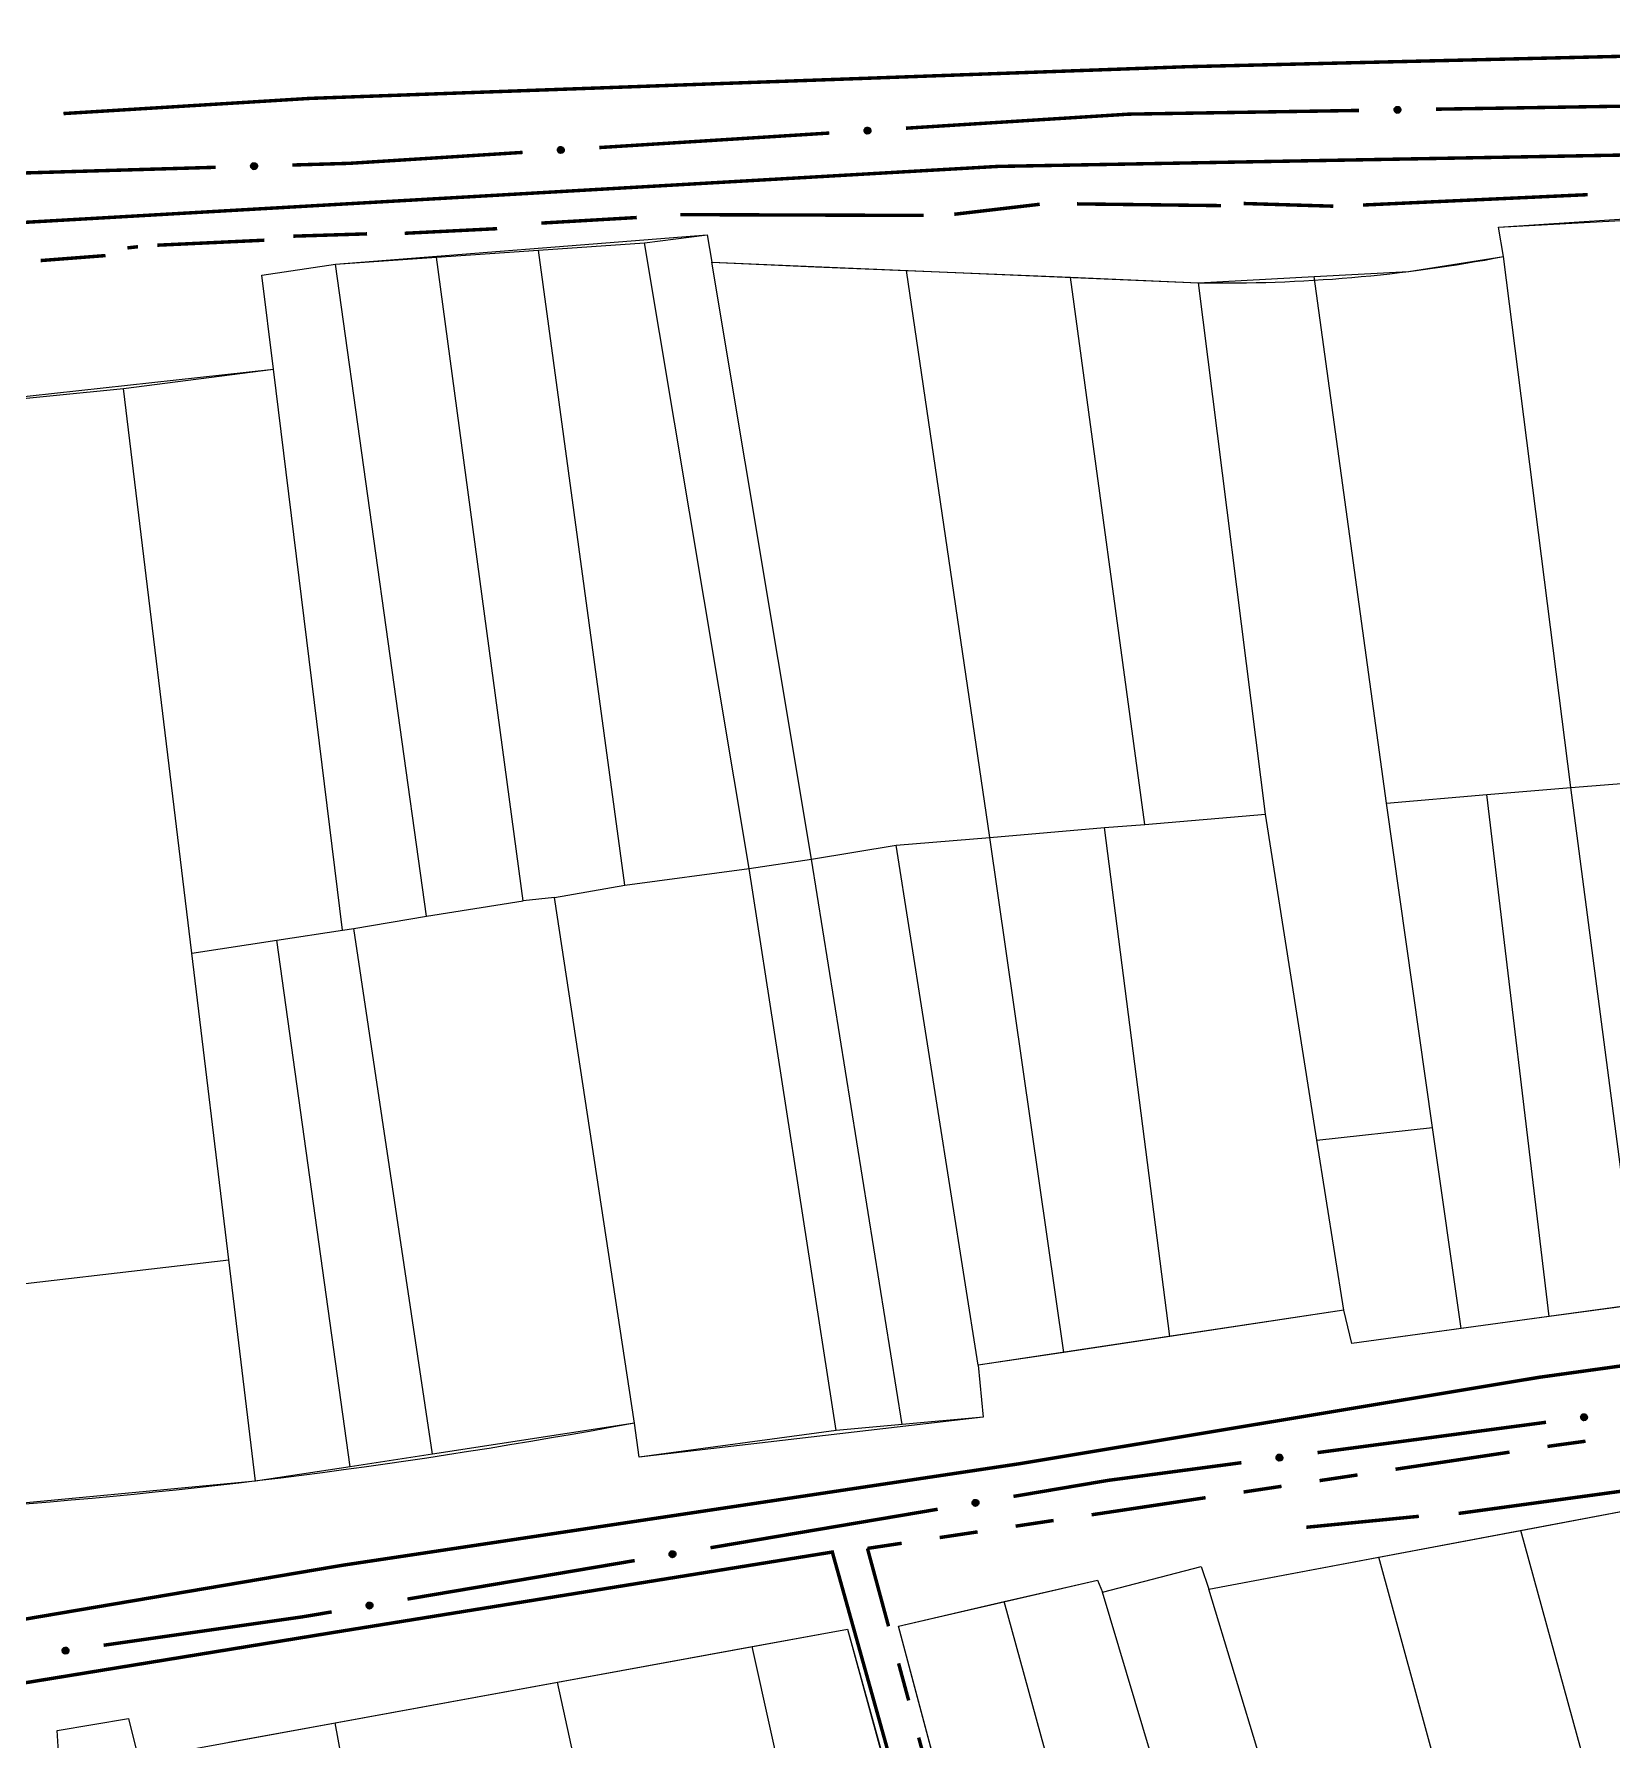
# Model space of a CAD drawing. Extents: x 203614 to 206284, y 4847494 to 4848495.
# Drawn here: x 204461.4 to 204543.6, y 4847875.6 to 4847964.4 of the extents above; entities that cross this region are included whole.
import ezdxf

# ---------------------------------------------------------------- set-up
doc = ezdxf.new("R2010")
doc.units = 0
doc.header["$LTSCALE"] = 1.5
doc.header["$MEASUREMENT"] = 0
doc.linetypes.add('PHANTOMX2', pattern=[5, 2.5, -0.5, 0.5, -0.5, 0.5, -0.5])
for name, color, linetype in [('CD-MALHA-LOTES', 40, 'CONTINUOUS'), ('HD-VALAS-DRENOS', 170, 'CONTINUOUS'), ('RU-QUADRAS', 210, 'CONTINUOUS'), ('SV-EIXO-RUA-N-PAV', 6, 'CONTINUOUS'), ('SV-RUA-NAO-PAV-S-GUIA-C-GUIA', 7, 'PHANTOMX2')]:
    doc.layers.add(name, color=color, linetype=linetype)

msp = doc.modelspace()

# ---------------------------------------------------------------- linework, layer by layer
at = {"layer": 'CD-MALHA-LOTES', "flags": 128}
for points in [[(204493.19, 4847953.56), (204496.46, 4847953.97)], [(204496.46, 4847953.97), (204496.69, 4847952.55)], [(204537.65, 4847954.36), (204544.66, 4847954.75)], [(204537.92, 4847952.84), (204537.65, 4847954.36)], [(204482.37, 4847952.81), (204487.67, 4847953.18)], [(204487.67, 4847953.18), (204493.19, 4847953.56)], [(204492.17, 4847920.13), (204487.67, 4847953.18)], [(204498.64, 4847920.99), (204493.19, 4847953.56)], [(204473.26, 4847951.87), (204477.1, 4847952.44)], [(204477.1, 4847952.44), (204482.37, 4847952.81)], [(204481.84, 4847918.51), (204477.1, 4847952.44)], [(204486.87, 4847919.31), (204482.37, 4847952.81)], [(204496.69, 4847952.55), (204502.1, 4847952.31), (204506.84, 4847952.12)], [(204501.88, 4847921.47), (204496.69, 4847952.55)], [(204528.06, 4847951.8), (204532.97, 4847952.06), (204537.92, 4847952.84)], [(204541.43, 4847925.2), (204537.92, 4847952.84)], [(204473.87, 4847946.98), (204473.26, 4847951.87)], [(204511.17, 4847922.61), (204506.84, 4847952.12)], [(204506.84, 4847952.12), (204515.38, 4847951.76)], [(204515.38, 4847951.76), (204522.04, 4847951.48)], [(204519.24, 4847923.29), (204515.38, 4847951.76)], [(204522.04, 4847951.48), (204528.06, 4847951.8)], [(204525.52, 4847923.82), (204522.04, 4847951.48)], [(204531.83, 4847924.4), (204528.06, 4847951.8)], [(204466.06, 4847945.98), (204473.87, 4847946.98)], [(204477.46, 4847917.78), (204473.87, 4847946.98)], [(204451.05, 4847944.48), (204466.06, 4847945.98)], [(204469.62, 4847916.59), (204466.06, 4847945.98)], [(204541.43, 4847925.2), (204547.33, 4847925.68)], [(204531.83, 4847924.4), (204537.04, 4847924.84)], [(204537.04, 4847924.84), (204541.43, 4847925.2)], [(204540.3, 4847897.67), (204537.04, 4847924.84)], [(204544.94, 4847898.31), (204541.43, 4847925.2)], [(204519.24, 4847923.29), (204525.52, 4847923.82)], [(204528.2, 4847906.86), (204525.52, 4847923.82)], [(204534.22, 4847907.51), (204531.83, 4847924.4)], [(204511.17, 4847922.61), (204517.15, 4847923.12)], [(204517.15, 4847923.12), (204519.24, 4847923.29)], [(204520.54, 4847896.64), (204517.15, 4847923.12)], [(204501.88, 4847921.47), (204506.29, 4847922.2)], [(204506.29, 4847922.2), (204511.17, 4847922.61)], [(204510.57, 4847895.14), (204506.29, 4847922.2)], [(204515.02, 4847895.81), (204511.17, 4847922.61)], [(204498.64, 4847920.99), (204501.88, 4847921.47)], [(204506.6, 4847892.06), (204501.88, 4847921.47)], [(204492.17, 4847920.13), (204498.64, 4847920.99)], [(204503.17, 4847891.75), (204498.64, 4847920.99)], [(204488.51, 4847919.49), (204486.87, 4847919.31)], [(204488.51, 4847919.49), (204492.17, 4847920.13)], [(204492.67, 4847892.13), (204488.51, 4847919.49)], [(204478.05, 4847917.87), (204481.84, 4847918.51)], [(204481.84, 4847918.51), (204486.87, 4847919.31)], [(204474.05, 4847917.26), (204477.46, 4847917.78)], [(204477.46, 4847917.78), (204478.05, 4847917.87)], [(204482.16, 4847890.52), (204478.05, 4847917.87)], [(204469.62, 4847916.59), (204474.05, 4847917.26)], [(204477.86, 4847889.86), (204474.05, 4847917.26)], [(204471.55, 4847900.62), (204469.62, 4847916.59)], [(204528.2, 4847906.86), (204534.22, 4847907.51)], [(204535.71, 4847897.05), (204534.22, 4847907.51)], [(204529.6, 4847898.01), (204528.2, 4847906.86)], [(204456.62, 4847898.9), (204471.55, 4847900.62)], [(204472.94, 4847889.11), (204471.55, 4847900.62)], [(204529.6, 4847898.01), (204520.54, 4847896.64)], [(204530.02, 4847896.27), (204529.6, 4847898.01)], [(204544.94, 4847898.31), (204540.3, 4847897.67)], [(204540.3, 4847897.67), (204535.71, 4847897.05)], [(204520.54, 4847896.64), (204515.02, 4847895.81)], [(204535.71, 4847897.05), (204530.02, 4847896.27)], [(204515.02, 4847895.81), (204510.57, 4847895.14)], [(204510.57, 4847895.14), (204510.83, 4847892.44)], [(204492.67, 4847892.13), (204482.16, 4847890.52)], [(204492.91, 4847890.36), (204492.67, 4847892.13)], [(204506.6, 4847892.06), (204503.17, 4847891.75)], [(204510.83, 4847892.44), (204506.6, 4847892.06)], [(204503.17, 4847891.75), (204492.91, 4847890.36)], [(204482.16, 4847890.52), (204477.86, 4847889.86)], [(204477.86, 4847889.86), (204472.94, 4847889.11)], [(204472.94, 4847889.11), (204457.88, 4847887.68)], [(204538.81, 4847886.54), (204547.53, 4847888.19)], [(204531.42, 4847885.15), (204538.81, 4847886.54)], [(204546.69, 4847857.86), (204538.81, 4847886.54)], [(204522.58, 4847883.48), (204531.42, 4847885.15)], [(204539.58, 4847855.34), (204531.42, 4847885.15)], [(204511.92, 4847882.85), (204516.78, 4847883.95)], [(204516.78, 4847883.95), (204517.04, 4847883.34)], [(204517.04, 4847883.34), (204522.17, 4847884.66)], [(204522.17, 4847884.66), (204522.58, 4847883.48)], [(204523.39, 4847862.08), (204517.04, 4847883.34)], [(204531.92, 4847852.64), (204522.58, 4847883.48)], [(204506.41, 4847881.57), (204511.92, 4847882.85)], [(204518.03, 4847860.62), (204511.92, 4847882.85)], [(204498.8, 4847880.5), (204503.76, 4847881.41)], [(204503.76, 4847881.41), (204509.69, 4847859.74)], [(204512.41, 4847859.1), (204506.41, 4847881.57)], [(204488.66, 4847878.65), (204498.8, 4847880.5)], [(204503.64, 4847858.68), (204498.8, 4847880.5)], [(204477.09, 4847876.53), (204488.66, 4847878.65)], [(204495, 4847849.62), (204488.66, 4847878.65)], [(204462.61, 4847876.13), (204466.32, 4847876.75)], [(204466.32, 4847876.75), (204466.85, 4847874.66)], [(204462.72, 4847874.46), (204462.61, 4847876.13)], [(204471.55, 4847875.52), (204477.09, 4847876.53)], [(204482.42, 4847847.52), (204477.09, 4847876.53)]]:
    msp.add_lwpolyline(points, dxfattribs=at)
at = {"layer": 'HD-VALAS-DRENOS', "const_width": 0.18, "flags": 128}
for points in [[(204542.3, 4847956.06), (204530.6, 4847955.52)], [(204492.79, 4847954.87), (204487.82, 4847954.58)], [(204507.72, 4847954.98), (204495.06, 4847955.02)], [(204513.77, 4847955.56), (204509.32, 4847955.04)], [(204523.2, 4847955.49), (204515.71, 4847955.58)], [(204529.05, 4847955.46), (204524.39, 4847955.6)], [(204478.75, 4847954.02), (204474.91, 4847953.9)], [(204485.52, 4847954.29), (204480.71, 4847954.05)], [(204466.82, 4847953.35), (204466.27, 4847953.29)], [(204473.4, 4847953.69), (204467.83, 4847953.43)], [(204465.13, 4847952.89), (204461.75, 4847952.63)], [(204545.98, 4847888.85), (204535.58, 4847887.43)], [(204533.51, 4847887.28), (204527.65, 4847886.71)]]:
    msp.add_lwpolyline(points, dxfattribs=at)
at = {"layer": 'RU-QUADRAS', "color": 6, "linetype": 'Continuous'}
for points in [[(204451.05, 4847944.48), (204473.87, 4847946.98), (204473.26, 4847951.87), (204477.1, 4847952.44), (204496.46, 4847953.97), (204496.69, 4847952.55), (204522.04, 4847951.48, 0.051683649), (204537.92, 4847952.84), (204537.65, 4847954.36), (204557.61, 4847955.69)], [(204558.52, 4847900.17), (204530.02, 4847896.27), (204529.6, 4847898.01), (204510.57, 4847895.14), (204510.83, 4847892.44), (204492.91, 4847890.36), (204492.67, 4847892.13, -0.028616723), (204457.88, 4847887.68)]]:
    msp.add_lwpolyline(points, format="xyb", dxfattribs=at)
msp.add_lwpolyline([(204506.41, 4847881.57), (204516.78, 4847883.95), (204517.04, 4847883.34), (204522.17, 4847884.66), (204522.58, 4847883.48), (204547.53, 4847888.19), (204548, 4847885.9), (204577.76, 4847892.29), (204580.05, 4847882.99), (204581.39, 4847883.23), (204584.31, 4847867.63), (204581.54, 4847867.15), (204584.88, 4847850.63), (204587.3, 4847851.03), (204593.53, 4847826.61), (204526.41, 4847810.17), (204517.64, 4847842.03), (204517.14, 4847841.89), (204515.67, 4847846.89)], close=True, dxfattribs=at)
msp.add_lwpolyline([(204406.27, 4847798.03), (204412.12, 4847819.08), (204413.99, 4847819.41), (204421.02, 4847852.05), (204422.39, 4847852.15), (204425.07, 4847870.04), (204462.72, 4847874.46), (204462.61, 4847876.13), (204466.32, 4847876.75), (204466.85, 4847874.66), (204503.76, 4847881.41), (204524.02, 4847808.35), (204509.51, 4847804.86), (204509.17, 4847806.47), (204447.43, 4847788.18), (204447.48, 4847785.9, 0.021805122), (204410.15, 4847775.7), (204407.28, 4847781.57)], format="xyb", close=True, dxfattribs=at)
at = {"layer": 'SV-EIXO-RUA-N-PAV', "const_width": 0.18, "flags": 128}
for points in [[(204506.803445, 4847959.518429), (204517.781622, 4847960.210991)], [(204517.781622, 4847960.210991), (204518.4, 4847960.25)], [(204518.4, 4847960.25), (204530.398443, 4847960.443328)], [(204534.397923, 4847960.507771), (204546.396366, 4847960.701099)], [(204490.835188, 4847958.511067), (204502.811381, 4847959.266589)], [(204458.869372, 4847957.128707), (204470.864112, 4847957.483978)], [(204474.862358, 4847957.602401), (204476.861482, 4847957.661613)], [(204476.861482, 4847957.661613), (204477.82, 4847957.69)], [(204477.82, 4847957.69), (204486.843124, 4847958.259227)], [(204528.234823, 4847890.595981), (204540.130697, 4847892.173376)], [(204517.33, 4847889.15), (204524.269531, 4847890.070183)], [(204516.344306, 4847888.983089), (204517.33, 4847889.15)], [(204512.400449, 4847888.315262), (204516.344306, 4847888.983089)], [(204496.625022, 4847885.643951), (204508.456592, 4847887.647434)], [(204480.849595, 4847882.97264), (204492.681165, 4847884.976123)], [(204465.032077, 4847880.571085), (204474.931677, 4847881.984566)], [(204474.931677, 4847881.984566), (204475.46, 4847882.06)], [(204475.46, 4847882.06), (204476.905738, 4847882.304812)]]:
    msp.add_lwpolyline(points, dxfattribs=at)
at = {"layer": 'SV-EIXO-RUA-N-PAV', "flags": 128}
for points in [[(204532.252748, 4847960.583301), (204532.286268, 4847960.618915), (204532.32236, 4847960.64267), (204532.358165, 4847960.653818), (204532.392374, 4847960.65542), (204532.427556, 4847960.653116), (204532.462514, 4847960.642968), (204532.498818, 4847960.62311), (204532.534781, 4847960.589735), (204532.556685, 4847960.551163), (204532.569493, 4847960.516645), (204532.573216, 4847960.48107), (204532.570406, 4847960.446931), (204532.558664, 4847960.410967), (204532.538181, 4847960.374372), (204532.503746, 4847960.339023), (204532.468202, 4847960.315977), (204532.433287, 4847960.306103), (204532.397499, 4847960.302586), (204532.361609, 4847960.305369), (204532.327351, 4847960.315528), (204532.290543, 4847960.336218), (204532.256104, 4847960.370667), (204532.232714, 4847960.405855), (204532.222352, 4847960.440623), (204532.219683, 4847960.475934), (204532.221564, 4847960.511249), (204532.230303, 4847960.546814), (204532.252748, 4847960.583301)], [(204504.657087, 4847959.493325), (204504.688901, 4847959.530472), (204504.72384, 4847959.555892), (204504.759083, 4847959.568706), (204504.793179, 4847959.571909), (204504.82843, 4847959.571258), (204504.863826, 4847959.562759), (204504.901021, 4847959.544625), (204504.938508, 4847959.512972), (204504.962196, 4847959.475469), (204504.976608, 4847959.44159), (204504.981995, 4847959.406229), (204504.980788, 4847959.371995), (204504.970745, 4847959.33552), (204504.951999, 4847959.298005), (204504.919259, 4847959.261081), (204504.884835, 4847959.236394), (204504.850421, 4847959.224895), (204504.814837, 4847959.219704), (204504.778857, 4847959.220801), (204504.74416, 4847959.229344), (204504.706423, 4847959.248285), (204504.670406, 4847959.281083), (204504.645393, 4847959.315135), (204504.633413, 4847959.349379), (204504.629091, 4847959.384527), (204504.629315, 4847959.419891), (204504.636377, 4847959.455827), (204504.657087, 4847959.493325)], [(204488.68883, 4847958.485963), (204488.720645, 4847958.52311), (204488.755583, 4847958.54853), (204488.790827, 4847958.561344), (204488.824923, 4847958.564547), (204488.860174, 4847958.563895), (204488.895569, 4847958.555397), (204488.932764, 4847958.537263), (204488.970252, 4847958.50561), (204488.99394, 4847958.468107), (204489.008351, 4847958.434227), (204489.013738, 4847958.398866), (204489.012531, 4847958.364632), (204489.002488, 4847958.328158), (204488.983743, 4847958.290643), (204488.951003, 4847958.253718), (204488.916578, 4847958.229032), (204488.882164, 4847958.217533), (204488.84658, 4847958.212342), (204488.8106, 4847958.213439), (204488.775903, 4847958.221981), (204488.738166, 4847958.240923), (204488.70215, 4847958.27372), (204488.677136, 4847958.307773), (204488.665156, 4847958.342017), (204488.660835, 4847958.377164), (204488.661059, 4847958.412529), (204488.66812, 4847958.448464), (204488.68883, 4847958.485963)], [(204472.716358, 4847957.648968), (204472.749395, 4847957.685032), (204472.785163, 4847957.709272), (204472.820815, 4847957.720902), (204472.854999, 4847957.722965), (204472.890208, 4847957.721137), (204472.9253, 4847957.711461), (204472.961869, 4847957.692096), (204472.998279, 4847957.659209), (204473.020702, 4847957.620936), (204473.033974, 4847957.586594), (204473.038178, 4847957.551073), (204473.035829, 4847957.516898), (204473.024573, 4847957.480779), (204473.004586, 4847957.443911), (204472.970631, 4847957.4081), (204472.935402, 4847957.384577), (204472.900623, 4847957.374233), (204472.864886, 4847957.370233), (204472.828962, 4847957.372531), (204472.79457, 4847957.382227), (204472.757486, 4847957.402418), (204472.722585, 4847957.436399), (204472.698722, 4847957.471268), (204472.687892, 4847957.505893), (204472.684746, 4847957.541165), (204472.686151, 4847957.576502), (204472.694408, 4847957.612182), (204472.716358, 4847957.648968)], [(204541.956439, 4847892.526514), (204541.985623, 4847892.565761), (204542.018731, 4847892.593524), (204542.053009, 4847892.608732), (204542.086804, 4847892.614272), (204542.122017, 4847892.616046), (204542.157913, 4847892.610002), (204542.196267, 4847892.594469), (204542.235843, 4847892.56547), (204542.262054, 4847892.529685), (204542.278762, 4847892.496876), (204542.286568, 4847892.461969), (204542.287718, 4847892.427733), (204542.280207, 4847892.390654), (204542.264086, 4847892.351939), (204542.233963, 4847892.31285), (204542.201318, 4847892.285855), (204542.167776, 4847892.272016), (204542.132634, 4847892.26439), (204542.096663, 4847892.26301), (204542.061461, 4847892.269146), (204542.02251, 4847892.285447), (204541.984324, 4847892.31569), (204541.957027, 4847892.347942), (204541.942721, 4847892.381281), (204541.935992, 4847892.416048), (204541.933783, 4847892.451344), (204541.938357, 4847892.48768), (204541.956439, 4847892.526514)], [(204526.095273, 4847890.423321), (204526.124457, 4847890.462568), (204526.157565, 4847890.490331), (204526.191844, 4847890.505538), (204526.225639, 4847890.511079), (204526.260851, 4847890.512853), (204526.296747, 4847890.506809), (204526.335102, 4847890.491276), (204526.374677, 4847890.462276), (204526.400888, 4847890.426491), (204526.417596, 4847890.393683), (204526.425402, 4847890.358776), (204526.426552, 4847890.32454), (204526.419041, 4847890.287461), (204526.40292, 4847890.248746), (204526.372797, 4847890.209657), (204526.340153, 4847890.182662), (204526.306611, 4847890.168823), (204526.271468, 4847890.161197), (204526.235497, 4847890.159817), (204526.200295, 4847890.165953), (204526.161345, 4847890.182254), (204526.123158, 4847890.212497), (204526.095862, 4847890.244749), (204526.081555, 4847890.278087), (204526.074827, 4847890.312855), (204526.072618, 4847890.34815), (204526.077191, 4847890.384487), (204526.095273, 4847890.423321)], [(204510.268478, 4847888.065895), (204510.296234, 4847888.106164), (204510.328324, 4847888.135098), (204510.362034, 4847888.151527), (204510.395608, 4847888.158277), (204510.430734, 4847888.161314), (204510.466824, 4847888.156563), (204510.505712, 4847888.142417), (204510.546303, 4847888.114857), (204510.573782, 4847888.080036), (204510.591657, 4847888.047848), (204510.600711, 4847888.013244), (204510.60309, 4847887.979072), (204510.596915, 4847887.941747), (204510.582195, 4847887.902478), (204510.553494, 4847887.862333), (204510.52184, 4847887.834183), (204510.488816, 4847887.819149), (204510.45397, 4847887.810266), (204510.418072, 4847887.807595), (204510.382673, 4847887.812463), (204510.343162, 4847887.827356), (204510.303914, 4847887.856208), (204510.275477, 4847887.887459), (204510.259983, 4847887.920262), (204510.252011, 4847887.954766), (204510.248536, 4847887.989959), (204510.251802, 4847888.026437), (204510.268478, 4847888.065895)], [(204494.493051, 4847885.394584), (204494.520807, 4847885.434853), (204494.552897, 4847885.463787), (204494.586607, 4847885.480216), (204494.620181, 4847885.486966), (204494.655307, 4847885.490003), (204494.691397, 4847885.485252), (204494.730285, 4847885.471106), (204494.770876, 4847885.443546), (204494.798355, 4847885.408725), (204494.81623, 4847885.376538), (204494.825284, 4847885.341934), (204494.827663, 4847885.307761), (204494.821488, 4847885.270436), (204494.806768, 4847885.231167), (204494.778067, 4847885.191022), (204494.746413, 4847885.162872), (204494.713389, 4847885.147838), (204494.678543, 4847885.138955), (204494.642645, 4847885.136284), (204494.607246, 4847885.141152), (204494.567735, 4847885.156045), (204494.528487, 4847885.184897), (204494.50005, 4847885.216148), (204494.484556, 4847885.248952), (204494.476583, 4847885.283455), (204494.473109, 4847885.318649), (204494.476375, 4847885.355126), (204494.493051, 4847885.394584)], [(204478.717624, 4847882.723273), (204478.74538, 4847882.763542), (204478.77747, 4847882.792476), (204478.81118, 4847882.808905), (204478.844754, 4847882.815655), (204478.87988, 4847882.818692), (204478.91597, 4847882.813941), (204478.954858, 4847882.799795), (204478.995449, 4847882.772235), (204479.022928, 4847882.737414), (204479.040803, 4847882.705227), (204479.049857, 4847882.670623), (204479.052236, 4847882.63645), (204479.046061, 4847882.599125), (204479.031341, 4847882.559856), (204479.00264, 4847882.519711), (204478.970986, 4847882.491561), (204478.937962, 4847882.476527), (204478.903116, 4847882.467644), (204478.867218, 4847882.464973), (204478.831819, 4847882.469841), (204478.792308, 4847882.484734), (204478.75306, 4847882.513586), (204478.724623, 4847882.544837), (204478.709129, 4847882.577641), (204478.701156, 4847882.612144), (204478.697682, 4847882.647338), (204478.700948, 4847882.683815), (204478.717624, 4847882.723273)], [(204462.89436, 4847880.377055), (204462.923151, 4847880.416592), (204462.955979, 4847880.444684), (204462.990104, 4847880.460234), (204463.023842, 4847880.466111), (204463.059035, 4847880.468237), (204463.094989, 4847880.462552), (204463.133497, 4847880.447403), (204463.17336, 4847880.418801), (204463.199928, 4847880.383279), (204463.216963, 4847880.350639), (204463.225117, 4847880.315812), (204463.22661, 4847880.28159), (204463.219469, 4847880.244437), (204463.203736, 4847880.205563), (204463.174005, 4847880.166175), (204463.141632, 4847880.138855), (204463.10823, 4847880.124682), (204463.073165, 4847880.116705), (204463.03721, 4847880.114965), (204463.001948, 4847880.120749), (204462.962837, 4847880.136661), (204462.92435, 4847880.16652), (204462.896732, 4847880.198498), (204462.882094, 4847880.231692), (204462.875018, 4847880.26639), (204462.872457, 4847880.301662), (204462.876667, 4847880.338043), (204462.89436, 4847880.377055)]]:
    msp.add_lwpolyline(points, close=True, dxfattribs=at)
for points in [[(204532.219683, 4847960.475934), (204532.569493, 4847960.516645)], [(204532.221564, 4847960.511249), (204532.556685, 4847960.551163)], [(204532.222352, 4847960.440623), (204532.573216, 4847960.48107)], [(204532.223622, 4847960.457889), (204532.569638, 4847960.496217)], [(204532.224393, 4847960.494748), (204532.558086, 4847960.535607)], [(204532.230303, 4847960.546814), (204532.534781, 4847960.589735)], [(204532.230665, 4847960.528967), (204532.541142, 4847960.570816)], [(204532.231016, 4847960.422526), (204532.568802, 4847960.463451)], [(204532.232714, 4847960.405855), (204532.570406, 4847960.446931)], [(204532.242395, 4847960.563273), (204532.513306, 4847960.604485)], [(204532.246595, 4847960.387295), (204532.559823, 4847960.427824)], [(204532.252748, 4847960.583301), (204532.498818, 4847960.62311)], [(204532.256104, 4847960.370667), (204532.558664, 4847960.410967)], [(204532.271795, 4847960.601958), (204532.473278, 4847960.632499)], [(204532.277138, 4847960.355034), (204532.545387, 4847960.392109)], [(204532.286268, 4847960.618915), (204532.462514, 4847960.642968)], [(204532.290543, 4847960.336218), (204532.538181, 4847960.374372)], [(204532.306784, 4847960.632546), (204532.436199, 4847960.646913)], [(204532.314415, 4847960.328341), (204532.513214, 4847960.356108)], [(204532.32236, 4847960.64267), (204532.427556, 4847960.653116)], [(204532.327351, 4847960.315528), (204532.503746, 4847960.339023)], [(204532.34881, 4847960.311154), (204532.479567, 4847960.326907)], [(204532.361609, 4847960.305369), (204532.468202, 4847960.315977)], [(204504.629091, 4847959.384527), (204504.976608, 4847959.44159)], [(204504.629315, 4847959.419891), (204504.962196, 4847959.475469)], [(204504.632914, 4847959.403541), (204504.964325, 4847959.459996)], [(204504.633413, 4847959.349379), (204504.981995, 4847959.406229)], [(204504.633872, 4847959.366686), (204504.977711, 4847959.421191)], [(204504.636377, 4847959.455827), (204504.938508, 4847959.512972)], [(204504.637576, 4847959.438016), (204504.94575, 4847959.494372)], [(204504.642915, 4847959.331708), (204504.978411, 4847959.388421)], [(204504.645393, 4847959.315135), (204504.980788, 4847959.371995)], [(204504.647684, 4847959.472834), (204504.916366, 4847959.526699)], [(204504.657087, 4847959.493325), (204504.901021, 4847959.544625)], [(204504.660128, 4847959.297246), (204504.971112, 4847959.352413)], [(204504.670406, 4847959.281083), (204504.970745, 4847959.33552)], [(204504.675239, 4847959.512855), (204504.875069, 4847959.552806)], [(204504.688901, 4847959.530472), (204504.863826, 4847959.562759)], [(204504.69215, 4847959.266452), (204504.958366, 4847959.31606)], [(204504.706423, 4847959.248285), (204504.951999, 4847959.298005)], [(204504.708756, 4847959.545049), (204504.837355, 4847959.565466)], [(204504.72384, 4847959.555892), (204504.82843, 4847959.571258)], [(204504.730637, 4847959.241536), (204504.927916, 4847959.278591)], [(204504.74416, 4847959.229344), (204504.919259, 4847959.261081)], [(204488.660835, 4847958.377164), (204489.008351, 4847958.434227)], [(204488.661059, 4847958.412529), (204488.99394, 4847958.468107)], [(204488.664658, 4847958.396178), (204488.996069, 4847958.452634)], [(204488.665156, 4847958.342017), (204489.013738, 4847958.398866)], [(204488.665615, 4847958.359323), (204489.009455, 4847958.413828)], [(204488.66812, 4847958.448464), (204488.970252, 4847958.50561)], [(204488.669319, 4847958.430653), (204488.977493, 4847958.48701)], [(204488.674658, 4847958.324346), (204489.010155, 4847958.381059)], [(204488.679427, 4847958.465472), (204488.948109, 4847958.519337)], [(204488.68883, 4847958.485963), (204488.932764, 4847958.537263)], [(204488.706982, 4847958.505493), (204488.906812, 4847958.545444)], [(204488.720645, 4847958.52311), (204488.895569, 4847958.555397)], [(204488.740499, 4847958.537686), (204488.869098, 4847958.558104)], [(204488.755583, 4847958.54853), (204488.860174, 4847958.563895)], [(204504.7658, 4847959.22598), (204504.895675, 4847959.247845)], [(204504.778857, 4847959.220801), (204504.884835, 4847959.236394)], [(204472.684746, 4847957.541165), (204473.033974, 4847957.586594)], [(204472.686151, 4847957.576502), (204473.020702, 4847957.620936)], [(204472.687892, 4847957.505893), (204473.038178, 4847957.551073)], [(204472.688929, 4847957.523174), (204473.034396, 4847957.56617)], [(204472.689202, 4847957.560041), (204473.022313, 4847957.6054)], [(204472.694408, 4847957.612182), (204472.998279, 4847957.659209)], [(204472.695011, 4847957.594341), (204473.004895, 4847957.640377)], [(204472.696799, 4847957.487914), (204473.034001, 4847957.533395)], [(204472.698722, 4847957.471268), (204473.035829, 4847957.516898)], [(204472.706277, 4847957.628802), (204472.976607, 4847957.673668)], [(204472.712852, 4847957.452897), (204473.025504, 4847957.49765)], [(204472.716358, 4847957.648968), (204472.961869, 4847957.692096)], [(204472.735152, 4847957.667881), (204472.936205, 4847957.701138)], [(204472.749395, 4847957.685032), (204472.9253, 4847957.711461)], [(204472.769725, 4847957.698938), (204472.898935, 4847957.715051)], [(204472.785163, 4847957.709272), (204472.890208, 4847957.721137)], [(204488.677136, 4847958.307773), (204489.012531, 4847958.364632)], [(204488.691872, 4847958.289884), (204489.002856, 4847958.34505)], [(204488.70215, 4847958.27372), (204489.002488, 4847958.328158)], [(204488.723894, 4847958.25909), (204488.990109, 4847958.308698)], [(204488.738166, 4847958.240923), (204488.983743, 4847958.290643)], [(204488.762381, 4847958.234173), (204488.959659, 4847958.271229)], [(204488.775903, 4847958.221981), (204488.951003, 4847958.253718)], [(204488.797543, 4847958.218617), (204488.927418, 4847958.240483)], [(204488.8106, 4847958.213439), (204488.916578, 4847958.229032)], [(204472.722585, 4847957.436399), (204473.024573, 4847957.480779)], [(204472.743828, 4847957.421051), (204473.011552, 4847957.461744)], [(204472.757486, 4847957.402418), (204473.004586, 4847957.443911)], [(204472.781462, 4847957.394863), (204472.979868, 4847957.425312)], [(204472.79457, 4847957.382227), (204472.970631, 4847957.4081)], [(204472.816085, 4847957.378142), (204472.946618, 4847957.39566)], [(204472.828962, 4847957.372531), (204472.935402, 4847957.384577)], [(204541.933783, 4847892.451344), (204542.262054, 4847892.529685)], [(204541.935992, 4847892.416048), (204542.278762, 4847892.496876)], [(204541.938357, 4847892.48768), (204542.235843, 4847892.56547)], [(204541.938498, 4847892.43528), (204542.265242, 4847892.514394)], [(204541.940778, 4847892.469994), (204542.244346, 4847892.547411)], [(204541.941989, 4847892.398578), (204542.281265, 4847892.476601)], [(204541.942721, 4847892.381281), (204542.286568, 4847892.461969)], [(204541.948468, 4847892.505425), (204542.212809, 4847892.577641)], [(204541.953416, 4847892.364305), (204542.284217, 4847892.443957)], [(204541.956439, 4847892.526514), (204542.196267, 4847892.594469)], [(204541.957027, 4847892.347942), (204542.287718, 4847892.427733)], [(204541.972959, 4847892.331108), (204542.279412, 4847892.407532)], [(204541.973204, 4847892.547246), (204542.169814, 4847892.600846)], [(204541.984324, 4847892.31569), (204542.280207, 4847892.390654)], [(204541.985623, 4847892.565761), (204542.157913, 4847892.610002)], [(204542.004428, 4847892.581669), (204542.131319, 4847892.610882)], [(204542.007022, 4847892.30259), (204542.269196, 4847892.370389)], [(204542.018731, 4847892.593524), (204542.122017, 4847892.616046)], [(204542.02251, 4847892.285447), (204542.264086, 4847892.351939)], [(204542.047132, 4847892.280379), (204542.241395, 4847892.330915)], [(204542.061461, 4847892.269146), (204542.233963, 4847892.31285)], [(204542.083281, 4847892.267278), (204542.211345, 4847892.298024)], [(204542.096663, 4847892.26301), (204542.201318, 4847892.285855)], [(204526.072618, 4847890.34815), (204526.400888, 4847890.426491)], [(204526.074827, 4847890.312855), (204526.417596, 4847890.393683)], [(204526.077191, 4847890.384487), (204526.374677, 4847890.462276)], [(204526.077333, 4847890.332086), (204526.404076, 4847890.411201)], [(204526.079612, 4847890.3668), (204526.383181, 4847890.444218)], [(204526.080823, 4847890.295385), (204526.420099, 4847890.373408)], [(204526.081555, 4847890.278087), (204526.425402, 4847890.358776)], [(204526.087302, 4847890.402232), (204526.351643, 4847890.474448)], [(204526.09225, 4847890.261112), (204526.423052, 4847890.340764)], [(204526.095273, 4847890.423321), (204526.335102, 4847890.491276)], [(204526.095862, 4847890.244749), (204526.426552, 4847890.32454)], [(204526.111793, 4847890.227915), (204526.418246, 4847890.304339)], [(204526.112039, 4847890.444053), (204526.308648, 4847890.497653)], [(204526.123158, 4847890.212497), (204526.419041, 4847890.287461)], [(204526.124457, 4847890.462568), (204526.296747, 4847890.506809)], [(204526.143262, 4847890.478475), (204526.270153, 4847890.507689)], [(204526.145857, 4847890.199397), (204526.40803, 4847890.267196)], [(204526.157565, 4847890.490331), (204526.260851, 4847890.512853)], [(204526.161345, 4847890.182254), (204526.40292, 4847890.248746)], [(204526.185966, 4847890.177186), (204526.380229, 4847890.227722)], [(204526.200295, 4847890.165953), (204526.372797, 4847890.209657)], [(204526.222115, 4847890.164085), (204526.350179, 4847890.194831)], [(204526.235497, 4847890.159817), (204526.340153, 4847890.182662)], [(204510.248536, 4847887.989959), (204510.573782, 4847888.080036)], [(204510.251802, 4847888.026437), (204510.546303, 4847888.114857)], [(204510.252011, 4847887.954766), (204510.591657, 4847888.047848)], [(204510.253825, 4847887.974075), (204510.577517, 4847888.06487)], [(204510.254856, 4847888.008848), (204510.555449, 4847888.097116)], [(204510.25863, 4847887.937522), (204510.594887, 4847888.027677)], [(204510.259983, 4847887.920262), (204510.600711, 4847888.013244)], [(204510.261269, 4847888.044533), (204510.522847, 4847888.126194)], [(204510.268478, 4847888.065895), (204510.505712, 4847888.142417)], [(204510.27128, 4847887.903682), (204510.599009, 4847887.99516)], [(204510.275477, 4847887.887459), (204510.60309, 4847887.979072)], [(204510.284488, 4847888.087215), (204510.479047, 4847888.14784)], [(204510.292003, 4847887.871208), (204510.595515, 4847887.958585)], [(204510.296234, 4847888.106164), (204510.466824, 4847888.156563)], [(204510.303914, 4847887.856208), (204510.596915, 4847887.941747)], [(204510.314456, 4847888.122737), (204510.440216, 4847888.156488)], [(204510.327068, 4847887.843931), (204510.586639, 4847887.9211)], [(204510.328324, 4847888.135098), (204510.430734, 4847888.161314)], [(204510.343162, 4847887.827356), (204510.582195, 4847887.902478)], [(204510.36795, 4847887.823175), (204510.560273, 4847887.880653)], [(204510.382673, 4847887.812463), (204510.553494, 4847887.862333)], [(204510.404546, 4847887.81138), (204510.531423, 4847887.846704)], [(204510.418072, 4847887.807595), (204510.52184, 4847887.834183)], [(204494.473109, 4847885.318649), (204494.798355, 4847885.408725)], [(204494.476375, 4847885.355126), (204494.770876, 4847885.443546)], [(204494.476583, 4847885.283455), (204494.81623, 4847885.376538)], [(204494.478398, 4847885.302764), (204494.80209, 4847885.393559)], [(204494.479429, 4847885.337538), (204494.780022, 4847885.425805)], [(204494.483203, 4847885.266211), (204494.81946, 4847885.356366)], [(204494.484556, 4847885.248952), (204494.825284, 4847885.341934)], [(204494.485842, 4847885.373222), (204494.74742, 4847885.454883)], [(204494.493051, 4847885.394584), (204494.730285, 4847885.471106)], [(204494.495853, 4847885.232371), (204494.823582, 4847885.323849)], [(204494.50005, 4847885.216148), (204494.827663, 4847885.307761)], [(204494.509061, 4847885.415904), (204494.70362, 4847885.476529)], [(204494.516576, 4847885.199897), (204494.820088, 4847885.287275)], [(204494.520807, 4847885.434853), (204494.691397, 4847885.485252)], [(204494.528487, 4847885.184897), (204494.821488, 4847885.270436)], [(204494.539029, 4847885.451426), (204494.664789, 4847885.485177)], [(204494.551641, 4847885.17262), (204494.811212, 4847885.249789)], [(204494.552897, 4847885.463787), (204494.655307, 4847885.490003)], [(204494.567735, 4847885.156045), (204494.806768, 4847885.231167)], [(204494.592523, 4847885.151864), (204494.784846, 4847885.209342)], [(204494.607246, 4847885.141152), (204494.778067, 4847885.191022)], [(204494.629119, 4847885.14007), (204494.755996, 4847885.175394)], [(204494.642645, 4847885.136284), (204494.746413, 4847885.162872)], [(204478.697682, 4847882.647338), (204479.022928, 4847882.737414)], [(204478.700948, 4847882.683815), (204478.995449, 4847882.772235)], [(204478.701156, 4847882.612144), (204479.040803, 4847882.705227)], [(204478.702971, 4847882.631453), (204479.026663, 4847882.722248)], [(204478.704002, 4847882.666227), (204479.004595, 4847882.754494)], [(204478.707776, 4847882.5949), (204479.044033, 4847882.685055)], [(204478.709129, 4847882.577641), (204479.049857, 4847882.670623)], [(204478.710415, 4847882.701911), (204478.971992, 4847882.783572)], [(204478.717624, 4847882.723273), (204478.954858, 4847882.799795)], [(204478.720426, 4847882.56106), (204479.048155, 4847882.652538)], [(204478.724623, 4847882.544837), (204479.052236, 4847882.63645)], [(204478.733634, 4847882.744594), (204478.928193, 4847882.805218)], [(204478.741149, 4847882.528586), (204479.04466, 4847882.615964)], [(204478.74538, 4847882.763542), (204478.91597, 4847882.813941)], [(204478.75306, 4847882.513586), (204479.046061, 4847882.599125)], [(204478.763602, 4847882.780115), (204478.889362, 4847882.813866)], [(204478.776214, 4847882.501309), (204479.035785, 4847882.578478)], [(204478.77747, 4847882.792476), (204478.87988, 4847882.818692)], [(204478.792308, 4847882.484734), (204479.031341, 4847882.559856)], [(204478.817096, 4847882.480553), (204479.009419, 4847882.538031)], [(204478.831819, 4847882.469841), (204479.00264, 4847882.519711)], [(204478.853691, 4847882.468759), (204478.980569, 4847882.504083)], [(204478.867218, 4847882.464973), (204478.970986, 4847882.491561)], [(204462.872457, 4847880.301662), (204463.199928, 4847880.383279)], [(204462.875018, 4847880.26639), (204463.216963, 4847880.350639)], [(204462.876667, 4847880.338043), (204463.17336, 4847880.418801)], [(204462.877332, 4847880.285646), (204463.203269, 4847880.368021)], [(204462.879264, 4847880.320381), (204463.182044, 4847880.400828)], [(204462.881189, 4847880.248981), (204463.219669, 4847880.330391)], [(204462.882094, 4847880.231692), (204463.225117, 4847880.315812)], [(204462.8866, 4847880.355888), (204463.150206, 4847880.430741)], [(204462.892957, 4847880.214824), (204463.222947, 4847880.297778)], [(204462.89436, 4847880.377055), (204463.133497, 4847880.447403)], [(204462.896732, 4847880.198498), (204463.22661, 4847880.28159)], [(204462.910917, 4847880.397954), (204463.106982, 4847880.453515)], [(204462.912831, 4847880.181824), (204463.218506, 4847880.261306)], [(204462.923151, 4847880.416592), (204463.094989, 4847880.462552)], [(204462.941796, 4847880.432687), (204463.068388, 4847880.463167)], [(204462.955979, 4847880.444684), (204463.059035, 4847880.468237)], [(204462.92435, 4847880.16652), (204463.219469, 4847880.244437)], [(204462.947178, 4847880.153648), (204463.208661, 4847880.224063)], [(204462.962837, 4847880.136661), (204463.203736, 4847880.205563)], [(204462.987508, 4847880.131839), (204463.181256, 4847880.184313)], [(204463.001948, 4847880.120749), (204463.174005, 4847880.166175)], [(204463.023786, 4847880.1191), (204463.151536, 4847880.151124)], [(204463.03721, 4847880.114965), (204463.141632, 4847880.138855)]]:
    msp.add_lwpolyline(points, dxfattribs=at)
at = {"layer": 'SV-RUA-NAO-PAV-S-GUIA-C-GUIA', "const_width": 0.18, "flags": 128}
for points in [[(204462.94, 4847960.28), (204475.77, 4847961.07), (204521.46, 4847962.72), (204558.74, 4847963.61), (204636.76, 4847965.37)], [(204636.85, 4847959.56), (204569.87, 4847958.59), (204511.59, 4847957.53), (204447.37, 4847953.84)], [(204636.977491, 4847907.22), (204619.67, 4847904.69), (204577.29, 4847899.71), (204539.81, 4847894.52), (204512.67, 4847890.01), (204477.45, 4847884.73), (204449.27, 4847879.95), (204430.06, 4847877.27), (204427.01, 4847876.82), (204424.21, 4847876.85)], [(204540.51, 4847890.96), (204540.206582, 4847890.914557)], [(204541.196863, 4847891.053503), (204540.51, 4847890.96)], [(204542.187724, 4847891.18839), (204541.196863, 4847891.053503)], [(204538.228643, 4847890.61832), (204532.294825, 4847889.72961)], [(204530.316886, 4847889.433373), (204528.338946, 4847889.137136)], [(204522.405128, 4847888.248426), (204516.471311, 4847887.359715)], [(204526.361007, 4847888.840899), (204524.383068, 4847888.544663)], [(204510.537549, 4847886.470632), (204508.559676, 4847886.173951)], [(204514.493371, 4847887.063479), (204512.515432, 4847886.767242)], [(204505.592867, 4847885.728929), (204504.8, 4847885.61)], [(204504.8, 4847885.61), (204505.898235, 4847881.557927)], [(204506.581803, 4847885.87727), (204505.592867, 4847885.728929)], [(204524.95, 4847806.92), (204513.75, 4847846.86), (204502.97, 4847885.42), (204477.15, 4847881.26), (204449.51, 4847876.75), (204430.31, 4847873.4), (204424.48, 4847873.16)], [(204506.42142, 4847879.627571), (204506.944606, 4847877.697214)], [(204507.467791, 4847875.766857), (204507.990977, 4847873.836501)]]:
    msp.add_lwpolyline(points, dxfattribs=at)

doc.saveas('drawing.dxf')
